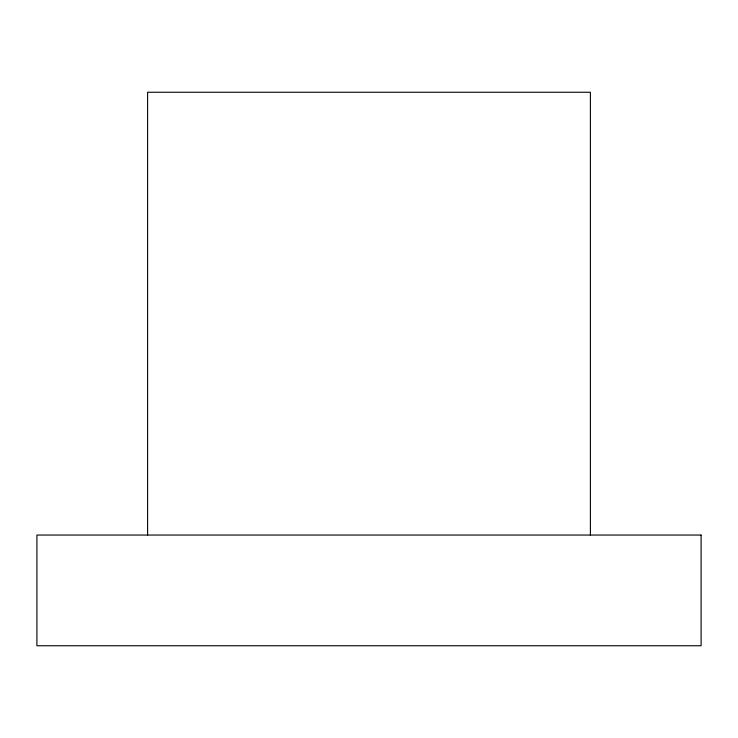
<?xml version="1.0" encoding="UTF-8"?>
<svg xmlns="http://www.w3.org/2000/svg" width="738" height="738" viewBox="0 0 738 738"><rect width="100%" height="100%" fill="white"/><g stroke="black" fill="none" stroke-linecap="round" stroke-linejoin="round"><path stroke-width="1.11" d="M590.4 535.05L590.4 92.25L147.6 92.25L147.6 535.05M701.1 535.05L36.9 535.05L36.9 645.75L701.1 645.75L701.1 535.05"/></g></svg>
